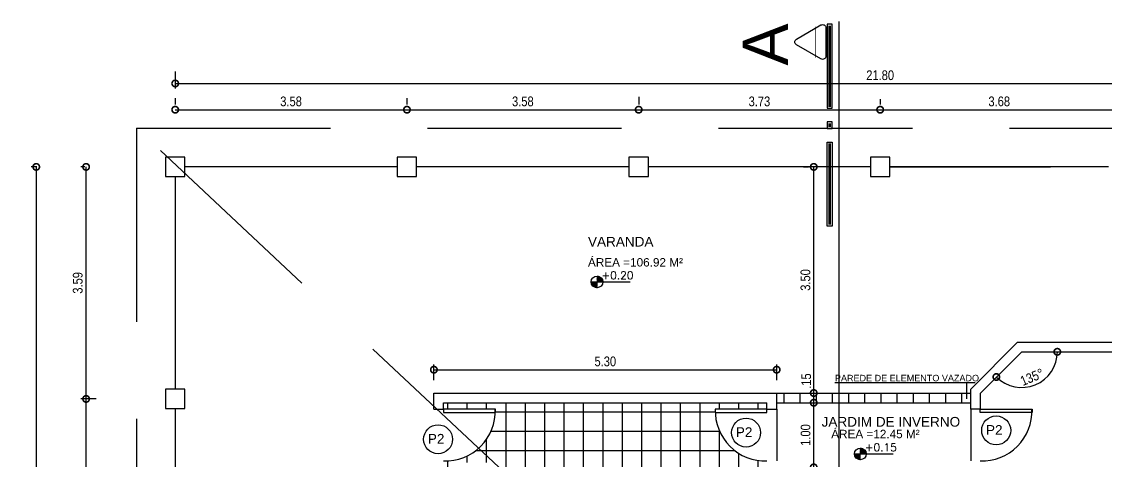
# Model space of a CAD drawing. Extents: x -109 to 1815, y -14679 to 345.
# Drawn here: x 82.21 to 98.97, y 6.15 to 12.94 of the extents above; entities that cross this region are included whole.
import ezdxf
from ezdxf.enums import TextEntityAlignment as Align

# ---------------------------------------------------------------- set-up
doc = ezdxf.new("R2010")
doc.units = 0
doc.header["$MEASUREMENT"] = 0
doc.linetypes.add('HIDDEN', pattern=[0.375, 0.25, -0.125])
doc.layers.get('0').update_dxf_attribs({"linetype": 'CONTINUOUS'})
doc.layers.get('DEFPOINTS').update_dxf_attribs({"linetype": 'CONTINUOUS'})
for name, color, linetype in [('corte-esq-ext', 1, 'CONTINUOUS'), ('COTA', 1, 'CONTINUOUS'), ('CP-CAR', 7, 'CONTINUOUS'), ('ESPECARQ', 1, 'CONTINUOUS'), ('PAREDE', 6, 'CONTINUOUS'), ('PILAR', 5, 'CONTINUOUS'), ('PORTA', 3, 'CONTINUOUS'), ('PROJCASA', 3, 'HIDDEN'), ('VARANDA', 1, 'CONTINUOUS')]:
    doc.layers.add(name, color=color, linetype=linetype)
doc.styles.add('CORTE', font='BOLD.SHX', dxfattribs={"height": 0.15})
doc.styles.add('PRANCHA', font='AVANT.SHX', dxfattribs={"height": 0.1})
doc.styles.add('REGUA120', font='arial.ttf')
doc.styles.add('SIMPLEX', font='techl___.ttf')
doc.styles.add('TFINOS', font='romans.shx', dxfattribs={"height": 0.1})
doc.dimstyles.new('50model', dxfattribs={"dimtxt": 0.15, "dimasz": 0.2, "dimexe": 0.08, "dimexo": 0.2, "dimgap": 0.05, "dimtad": 1, "dimzin": 4, "dimdsep": 46, "dimtxsty": 'SIMPLEX', "dimblk1": 'DOTSMALL', "dimblk2": 'DOTSMALL', "dimsah": 1, "dimcen": 0.2, "dimadec": 0, "dimazin": 0, "dimtfac": 1, "dimtmove": 2, "dimatfit": 3, "dimldrblk": 'DOTSMALL', "dimfxl": 1, "dimtvp": 1, "dimtolj": 1, "dimtzin": 0, "dimarcsym": 0})

# ---------------------------------------------------------------- blocks, each defined once
blk = doc.blocks.new('CORTE-D')
blk.add_lwpolyline([(2.587, 0.135), (2.806, 0.515, -0.57735), (2.893, 0.515), (3.112, 0.135, -0.57735), (3.069, 0.06), (2.63, 0.06, -0.57735)], format="xyb", close=True)
at = {"const_width": 0.01}
blk.add_lwpolyline([(3.088, 0.216), (2.608, 0.216)], dxfattribs=at)
for points in [[(0, -0.04), (0, 0.04), (1.3, 0.04), (1.3, -0.04)], [(1.612, -0.04), (1.612, 0.04), (1.512, 0.04), (1.512, -0.04)], [(3.124, -0.04), (3.124, 0.04), (1.824, 0.04), (1.824, -0.04)]]:
    blk.add_lwpolyline(points, close=True)
at = {"const_width": 0.02}
for points in [[(0.03, -0.01), (0.03, 0.01), (1.27, 0.01), (1.27, -0.01)], [(1.582, -0.01), (1.582, 0.01), (1.542, 0.01), (1.542, -0.01)], [(3.094, -0.01), (3.094, 0.01), (1.854, 0.01), (1.854, -0.01)]]:
    blk.add_lwpolyline(points, close=True, dxfattribs=at)
for tag, height, style, p in [('01', 0.15, 'CORTE', (2.849, 0.24)), ('00/00', 0.1, 'PRANCHA', (2.852, 0.091))]:
    blk.add_attdef(tag, text='', height=height, dxfattribs=dict(style=style)).set_placement(p, align=Align.CENTER)
blk = doc.blocks.new('_DOTSMALL')
at = {"color": 0, "linetype": 'ByBlock', "ltscale": 0.05, "const_width": 0.5}
blk.add_lwpolyline([(-0.0625, 0, 1), (0.0625, 0, 1)], format="xyb", close=True, dxfattribs=at)
blk = doc.blocks.new('*D73')
at = {"layer": 'DEFPOINTS', "color": 0, "transparency": 16777216}
for p in [(94.458, 7.042), (94.458, 7.042), (94.458, 6.042)]:
    blk.add_point(p, dxfattribs=at)
at = {"layer": 'PORTA', "color": 0, "lineweight": -2, "transparency": 16777216}
for p, q in [((94.258, 7.042), (94.378, 7.042)), ((94.458, 6.042), (94.458, 7.042)), ((94.258, 6.042), (94.378, 6.042))]:
    blk.add_line(p, q, dxfattribs=at)
at = {"layer": 'PORTA', "color": 0, "lineweight": -2, "transparency": 16777216, "xscale": 0.2, "yscale": 0.2, "zscale": 0.2}
for p, rotation in [((94.458, 7.042), 90), ((94.458, 6.042), 270)]:
    blk.add_blockref('_DOTSMALL', p, dxfattribs=dict(at, rotation=rotation))
at = {"layer": 'PORTA', "color": 0, "transparency": 16777216, "insert": (94.332, 6.542), "char_height": 0.15, "attachment_point": 5, "rotation": 90, "style": 'SIMPLEX'}
blk.add_mtext('\\A1;1.00', dxfattribs=at)
blk = doc.blocks.new('*D74')
at = {"layer": 'DEFPOINTS', "color": 0, "transparency": 16777216}
for p in [(94.458, 7.192), (94.458, 7.042), (94.5, 7.192)]:
    blk.add_point(p, dxfattribs=at)
at = {"layer": 'PORTA', "color": 0, "lineweight": -2, "transparency": 16777216}
for p, q in [((94.258, 7.042), (94.378, 7.042)), ((94.3, 7.192), (94.378, 7.192)), ((94.458, 7.042), (94.458, 7.192))]:
    blk.add_line(p, q, dxfattribs=at)
at = {"layer": 'PORTA', "color": 0, "lineweight": -2, "transparency": 16777216, "xscale": 0.2, "yscale": 0.2, "zscale": 0.2}
for p, rotation in [((94.458, 7.192), 90), ((94.458, 7.042), 270)]:
    blk.add_blockref('_DOTSMALL', p, dxfattribs=dict(at, rotation=rotation))
at = {"layer": 'PORTA', "color": 0, "transparency": 16777216, "insert": (94.342, 7.377), "char_height": 0.15, "attachment_point": 5, "rotation": 90, "style": 'SIMPLEX'}
blk.add_mtext('\\A1;.15', dxfattribs=at)
blk = doc.blocks.new('*D75')
at = {"layer": 'DEFPOINTS', "color": 0, "transparency": 16777216}
for p in [(94.458, 10.692), (94.5, 10.692), (94.5, 7.192)]:
    blk.add_point(p, dxfattribs=at)
at = {"layer": 'PORTA', "color": 0, "lineweight": -2, "transparency": 16777216}
for p, q in [((94.3, 10.692), (94.378, 10.692)), ((94.458, 7.192), (94.458, 10.692)), ((94.3, 7.192), (94.378, 7.192))]:
    blk.add_line(p, q, dxfattribs=at)
at = {"layer": 'PORTA', "color": 0, "lineweight": -2, "transparency": 16777216, "xscale": 0.2, "yscale": 0.2, "zscale": 0.2}
for p, rotation in [((94.458, 10.692), 90), ((94.458, 7.192), 270)]:
    blk.add_blockref('_DOTSMALL', p, dxfattribs=dict(at, rotation=rotation))
at = {"layer": 'PORTA', "color": 0, "transparency": 16777216, "insert": (94.33, 8.942), "char_height": 0.15, "attachment_point": 5, "rotation": 90, "style": 'SIMPLEX'}
blk.add_mtext('\\A1;3.50', dxfattribs=at)
blk = doc.blocks.new('*D89')
at = {"layer": 'DEFPOINTS', "color": 0, "transparency": 16777216}
for p in [(83.207, 7.101), (83.56, 7.101), (83.603, 3.36)]:
    blk.add_point(p, dxfattribs=at)
at = {"layer": 'PORTA', "color": 0, "lineweight": -2, "transparency": 16777216}
for p, q in [((83.36, 7.101), (83.127, 7.101)), ((83.207, 3.36), (83.207, 7.101)), ((83.403, 3.36), (83.127, 3.36))]:
    blk.add_line(p, q, dxfattribs=at)
at = {"layer": 'PORTA', "color": 0, "lineweight": -2, "transparency": 16777216, "xscale": 0.2, "yscale": 0.2, "zscale": 0.2}
for p, rotation in [((83.207, 7.101), 90), ((83.207, 3.36), 270)]:
    blk.add_blockref('_DOTSMALL', p, dxfattribs=dict(at, rotation=rotation))
at = {"layer": 'PORTA', "color": 0, "transparency": 16777216, "insert": (83.079, 5.23), "char_height": 0.15, "attachment_point": 5, "rotation": 90, "style": 'SIMPLEX'}
blk.add_mtext('\\A1;3.74', dxfattribs=at)
blk = doc.blocks.new('*D90')
at = {"layer": 'DEFPOINTS', "color": 0, "transparency": 16777216}
for p in [(83.207, 10.692), (83.389, 10.692), (83.56, 7.101)]:
    blk.add_point(p, dxfattribs=at)
at = {"layer": 'PORTA', "color": 0, "lineweight": -2, "transparency": 16777216}
for p, q in [((83.189, 10.692), (83.127, 10.692)), ((83.207, 7.101), (83.207, 10.692)), ((83.36, 7.101), (83.127, 7.101))]:
    blk.add_line(p, q, dxfattribs=at)
at = {"layer": 'PORTA', "color": 0, "lineweight": -2, "transparency": 16777216, "xscale": 0.2, "yscale": 0.2, "zscale": 0.2}
for p, rotation in [((83.207, 10.692), 90), ((83.207, 7.101), 270)]:
    blk.add_blockref('_DOTSMALL', p, dxfattribs=dict(at, rotation=rotation))
at = {"layer": 'PORTA', "color": 0, "transparency": 16777216, "insert": (83.078, 8.897), "char_height": 0.15, "attachment_point": 5, "rotation": 90, "style": 'SIMPLEX'}
blk.add_mtext('\\A1;3.59', dxfattribs=at)
blk = doc.blocks.new('*D91')
at = {"layer": 'DEFPOINTS', "color": 0, "transparency": 16777216}
for p in [(88.168, 11.577), (84.585, 11.556), (88.168, 11.556)]:
    blk.add_point(p, dxfattribs=at)
at = {"layer": 'PORTA', "color": 0, "lineweight": -2, "transparency": 16777216}
for p, q in [((84.585, 11.756), (84.585, 11.657)), ((88.168, 11.756), (88.168, 11.657)), ((84.585, 11.577), (88.168, 11.577))]:
    blk.add_line(p, q, dxfattribs=at)
at = {"layer": 'PORTA', "color": 0, "lineweight": -2, "transparency": 16777216, "xscale": 0.2, "yscale": 0.2, "zscale": 0.2, "rotation": 180}
blk.add_blockref('_DOTSMALL', (84.585, 11.577), dxfattribs=at)
at = {"layer": 'PORTA', "color": 0, "lineweight": -2, "transparency": 16777216, "xscale": 0.2, "yscale": 0.2, "zscale": 0.2}
blk.add_blockref('_DOTSMALL', (88.168, 11.577), dxfattribs=at)
at = {"layer": 'PORTA', "color": 0, "transparency": 16777216, "insert": (86.376, 11.705), "char_height": 0.15, "attachment_point": 5, "style": 'SIMPLEX'}
blk.add_mtext('\\A1;3.58', dxfattribs=at)
blk = doc.blocks.new('*D92')
at = {"layer": 'DEFPOINTS', "color": 0, "transparency": 16777216}
for p in [(91.751, 11.577), (91.751, 11.577), (88.168, 11.556)]:
    blk.add_point(p, dxfattribs=at)
at = {"layer": 'PORTA', "color": 0, "lineweight": -2, "transparency": 16777216}
for p, q in [((88.168, 11.756), (88.168, 11.657)), ((91.751, 11.777), (91.751, 11.657)), ((88.168, 11.577), (91.751, 11.577))]:
    blk.add_line(p, q, dxfattribs=at)
at = {"layer": 'PORTA', "color": 0, "lineweight": -2, "transparency": 16777216, "xscale": 0.2, "yscale": 0.2, "zscale": 0.2, "rotation": 180}
blk.add_blockref('_DOTSMALL', (88.168, 11.577), dxfattribs=at)
at = {"layer": 'PORTA', "color": 0, "lineweight": -2, "transparency": 16777216, "xscale": 0.2, "yscale": 0.2, "zscale": 0.2}
blk.add_blockref('_DOTSMALL', (91.751, 11.577), dxfattribs=at)
at = {"layer": 'PORTA', "color": 0, "transparency": 16777216, "insert": (89.96, 11.705), "char_height": 0.15, "attachment_point": 5, "style": 'SIMPLEX'}
blk.add_mtext('\\A1;3.58', dxfattribs=at)
blk = doc.blocks.new('*D93')
at = {"layer": 'DEFPOINTS', "color": 0, "transparency": 16777216}
for p in [(91.751, 11.577), (95.485, 11.577), (95.485, 11.539)]:
    blk.add_point(p, dxfattribs=at)
at = {"layer": 'PORTA', "color": 0, "lineweight": -2, "transparency": 16777216}
for p, q in [((91.751, 11.777), (91.751, 11.657)), ((95.485, 11.739), (95.485, 11.657)), ((91.751, 11.577), (95.485, 11.577))]:
    blk.add_line(p, q, dxfattribs=at)
at = {"layer": 'PORTA', "color": 0, "lineweight": -2, "transparency": 16777216, "xscale": 0.2, "yscale": 0.2, "zscale": 0.2, "rotation": 180}
blk.add_blockref('_DOTSMALL', (91.751, 11.577), dxfattribs=at)
at = {"layer": 'PORTA', "color": 0, "lineweight": -2, "transparency": 16777216, "xscale": 0.2, "yscale": 0.2, "zscale": 0.2}
blk.add_blockref('_DOTSMALL', (95.485, 11.577), dxfattribs=at)
at = {"layer": 'PORTA', "color": 0, "transparency": 16777216, "insert": (93.618, 11.705), "char_height": 0.15, "attachment_point": 5, "style": 'SIMPLEX'}
blk.add_mtext('\\A1;3.73', dxfattribs=at)
blk = doc.blocks.new('*D94')
at = {"layer": 'DEFPOINTS', "color": 0, "transparency": 16777216}
for p in [(99.168, 11.582), (99.168, 11.577), (95.485, 11.539)]:
    blk.add_point(p, dxfattribs=at)
at = {"layer": 'PORTA', "color": 0, "lineweight": -2, "transparency": 16777216}
for p, q in [((95.485, 11.739), (95.485, 11.657)), ((95.485, 11.577), (99.168, 11.577)), ((99.168, 11.382), (99.168, 11.497))]:
    blk.add_line(p, q, dxfattribs=at)
at = {"layer": 'PORTA', "color": 0, "lineweight": -2, "transparency": 16777216, "xscale": 0.2, "yscale": 0.2, "zscale": 0.2, "rotation": 180}
blk.add_blockref('_DOTSMALL', (95.485, 11.577), dxfattribs=at)
at = {"layer": 'PORTA', "color": 0, "lineweight": -2, "transparency": 16777216, "xscale": 0.2, "yscale": 0.2, "zscale": 0.2}
blk.add_blockref('_DOTSMALL', (99.168, 11.577), dxfattribs=at)
at = {"layer": 'PORTA', "color": 0, "transparency": 16777216, "insert": (97.326, 11.705), "char_height": 0.15, "attachment_point": 5, "style": 'SIMPLEX'}
blk.add_mtext('\\A1;3.68', dxfattribs=at)
blk = doc.blocks.new('*D97')
at = {"layer": 'DEFPOINTS', "color": 0, "transparency": 16777216}
for p in [(84.585, 12.37), (106.385, 12.37), (106.385, 11.983)]:
    blk.add_point(p, dxfattribs=at)
at = {"layer": 'PORTA', "color": 0, "lineweight": -2, "transparency": 16777216}
for p, q in [((84.585, 12.17), (84.585, 11.903)), ((106.385, 12.17), (106.385, 11.903)), ((84.585, 11.983), (106.385, 11.983))]:
    blk.add_line(p, q, dxfattribs=at)
at = {"layer": 'PORTA', "color": 0, "lineweight": -2, "transparency": 16777216, "xscale": 0.2, "yscale": 0.2, "zscale": 0.2, "rotation": 180}
blk.add_blockref('_DOTSMALL', (84.585, 11.983), dxfattribs=at)
at = {"layer": 'PORTA', "color": 0, "lineweight": -2, "transparency": 16777216, "xscale": 0.2, "yscale": 0.2, "zscale": 0.2}
blk.add_blockref('_DOTSMALL', (106.385, 11.983), dxfattribs=at)
at = {"layer": 'PORTA', "color": 0, "transparency": 16777216, "insert": (95.485, 12.11), "char_height": 0.15, "attachment_point": 5, "style": 'SIMPLEX'}
blk.add_mtext('\\A1;21.80', dxfattribs=at)
blk = doc.blocks.new('*D98')
at = {"layer": 'DEFPOINTS', "color": 0, "transparency": 16777216}
for p in [(82.644, 10.692), (82.384, -0.308), (82.436, -0.308)]:
    blk.add_point(p, dxfattribs=at)
at = {"layer": 'PORTA', "color": 0, "lineweight": -2, "transparency": 16777216}
for p, q in [((82.444, 10.692), (82.356, 10.692)), ((82.436, 10.692), (82.436, -0.308)), ((82.584, -0.308), (82.516, -0.308))]:
    blk.add_line(p, q, dxfattribs=at)
at = {"layer": 'PORTA', "color": 0, "lineweight": -2, "transparency": 16777216, "xscale": 0.2, "yscale": 0.2, "zscale": 0.2}
for p, rotation in [((82.436, 10.692), 90), ((82.436, -0.308), 270)]:
    blk.add_blockref('_DOTSMALL', p, dxfattribs=dict(at, rotation=rotation))
at = {"layer": 'PORTA', "color": 0, "transparency": 16777216, "insert": (82.309, 5.192), "char_height": 0.15, "attachment_point": 5, "rotation": 90, "style": 'SIMPLEX'}
blk.add_mtext('\\A1;11.00', dxfattribs=at)
blk = doc.blocks.new('*D106')
at = {"layer": 'DEFPOINTS', "color": 0, "transparency": 16777216}
for p in [(93.885, 7.553), (88.585, 7.192), (93.885, 7.192)]:
    blk.add_point(p, dxfattribs=at)
at = {"layer": 'PORTA', "color": 0, "lineweight": -2, "transparency": 16777216}
for p, q in [((88.585, 7.392), (88.585, 7.633)), ((88.585, 7.553), (93.885, 7.553)), ((93.885, 7.392), (93.885, 7.633))]:
    blk.add_line(p, q, dxfattribs=at)
at = {"layer": 'PORTA', "color": 0, "lineweight": -2, "transparency": 16777216, "xscale": 0.2, "yscale": 0.2, "zscale": 0.2, "rotation": 180}
blk.add_blockref('_DOTSMALL', (88.585, 7.553), dxfattribs=at)
at = {"layer": 'PORTA', "color": 0, "lineweight": -2, "transparency": 16777216, "xscale": 0.2, "yscale": 0.2, "zscale": 0.2}
blk.add_blockref('_DOTSMALL', (93.885, 7.553), dxfattribs=at)
at = {"layer": 'PORTA', "color": 0, "transparency": 16777216, "insert": (91.235, 7.681), "char_height": 0.15, "attachment_point": 5, "style": 'SIMPLEX'}
blk.add_mtext('\\A1;5.30', dxfattribs=at)
blk = doc.blocks.new('*D187')
at = {"layer": 'COTA', "color": 0, "lineweight": -2, "transparency": 16777216}
blk.add_arc((97.673, 7.83), 0.552, 225, 360, dxfattribs=at)
at = {"layer": 'DEFPOINTS', "color": 0, "transparency": 16777216}
for p in [(97.673, 7.83), (97.673, 7.83), (99.104, 7.83), (97.673, 7.278), (97.035, 7.192)]:
    blk.add_point(p, dxfattribs=at)
at = {"layer": 'COTA', "color": 0, "lineweight": -2, "transparency": 16777216, "xscale": 0.2, "yscale": 0.2, "zscale": 0.2}
for p, rotation in [((98.224, 7.83), 89.99999999999967), ((97.282, 7.44), 134.9999999999995)]:
    blk.add_blockref('_DOTSMALL', p, dxfattribs=dict(at, rotation=rotation))
at = {"layer": 'COTA', "color": 0, "transparency": 16777216, "insert": (97.835, 7.439), "char_height": 0.15, "attachment_point": 5, "rotation": 22.5, "style": 'SIMPLEX'}
blk.add_mtext('\\A1;135°', dxfattribs=at)

msp = doc.modelspace()

# ---------------------------------------------------------------- hatches: boundary and pattern name
at = {"layer": 'PORTA'}
h = msp.add_hatch(dxfattribs=at)
h.set_pattern_fill('ANSI31', color=1, scale=0.0012, style=0)
h.set_pattern_definition([(45, (74.819948, -6.8399767), (-0.00269407684, 0.00269407684), [])])
h.paths.add_polyline_path([(91.197, 8.912, 0.414214), (91.107, 9.002), (91.107, 8.912)])
h.paths.add_polyline_path([(91.017, 8.912, 0.414214), (91.107, 8.822), (91.107, 8.912)])
h = msp.add_hatch(dxfattribs=at)
h.set_pattern_fill('_USER,_O', color=1, scale=0.3, double=1, pattern_type=0)
h.set_pattern_definition([(0, (0, 0), (0, 0.3), []), (90, (0, 0), (-0.3, 2e-17), [])])
h.paths.add_polyline_path([(89.275, 6.337, -0.192312), (88.735, 6.141), (88.735, 5.166), (88.735, 4.32), (88.816, 4.32), (88.816, 6.118), (89.446, 6.118), (89.446, 4.32), (91.428, 4.32)])
h.paths.add_polyline_path([(93.735, 5.516), (93.735, 6.141, -0.433232), (92.935, 6.941), (93.735, 6.941), (93.735, 7.042), (88.735, 7.042), (88.735, 6.941), (89.535, 6.941, -0.222391), (89.275, 6.337), (91.428, 4.32), (93.735, 4.32)])
h = msp.add_hatch(dxfattribs=at)
h.set_pattern_fill('_USER,_O', color=1, scale=0.25, double=1, pattern_type=0)
h.set_pattern_definition([(0, (0, 0), (0, 0.25), []), (90, (0, 0), (-0.25, 2e-17), [])])
h.paths.add_polyline_path([(96.885, 7.192), (94.853, 7.192), (94.853, 7.042), (96.885, 7.042)])
h.paths.add_polyline_path([(94.853, 7.192), (93.885, 7.192), (93.885, 7.042), (94.853, 7.042)])
h = msp.add_hatch(dxfattribs=at)
h.set_pattern_fill('ANSI31', color=1, scale=0.0012, style=0)
h.set_pattern_definition([(45, (78.890777, -9.501702), (-0.00269407684, 0.00269407684), [])])
h.paths.add_polyline_path([(95.268, 6.25, 0.414214), (95.178, 6.34), (95.178, 6.25)])
h.paths.add_polyline_path([(95.088, 6.25, 0.414214), (95.178, 6.16), (95.178, 6.25)])

# ---------------------------------------------------------------- linework, layer by layer
at = {"layer": 'corte-esq-ext'}
msp.add_line((94.853, -5.556), (94.853, 12.94), dxfattribs=at)
at = {"layer": 'CP-CAR'}
msp.add_line((93.885, 7.192), (96.885, 7.192), dxfattribs=at)
at = {"layer": 'ESPECARQ'}
for p, q in [((93.885, 6.941), (93.885, 6.141)), ((96.885, 6.941), (96.885, 6.141))]:
    msp.add_line(p, q, dxfattribs=at)
msp.add_arc((88.76, 6.916), 0.775, 268.1524, 1.8476, dxfattribs=at)
at = {"layer": 'PAREDE'}
for p, q in [((96.885, 7.254), (97.61, 7.98)), ((97.61, 7.98), (99.103, 7.98)), ((97.035, 7.192), (97.673, 7.83)), ((97.673, 7.83), (99.104, 7.83)), ((96.885, 6.941), (96.885, 7.254)), ((88.585, 7.192), (93.885, 7.192)), ((88.585, 6.941), (88.585, 7.192)), ((88.735, 7.042), (93.735, 7.042)), ((88.735, 6.941), (88.735, 7.042)), ((88.735, 6.941), (88.735, 7.042)), ((93.735, 6.941), (93.735, 7.042)), ((93.885, 6.941), (93.885, 7.192)), ((97.035, 6.941), (97.035, 7.192)), ((88.585, 6.941), (88.735, 6.941)), ((93.735, 6.941), (93.885, 6.941)), ((97.033, 6.941), (96.885, 6.941))]:
    msp.add_line(p, q, dxfattribs=at)
at = {"layer": 'PILAR'}
for points in [[(84.735, 10.542), (84.735, 10.842), (84.435, 10.842), (84.435, 10.542)], [(88.318, 10.542), (88.318, 10.842), (88.018, 10.842), (88.018, 10.542)], [(91.901, 10.542), (91.901, 10.842), (91.601, 10.842), (91.601, 10.542)], [(95.635, 10.542), (95.635, 10.842), (95.335, 10.842), (95.335, 10.542)], [(84.735, 6.951), (84.735, 7.251), (84.435, 7.251), (84.435, 6.951)], [(84.735, 6.951), (84.735, 7.251), (84.435, 7.251), (84.435, 6.951)], [(84.735, 6.951), (84.735, 7.251), (84.435, 7.251), (84.435, 6.951)]]:
    msp.add_lwpolyline(points, close=True, dxfattribs=at)
msp.add_lwpolyline([(84.735, 7.251), (84.435, 7.251), (84.435, 6.951), (84.735, 6.951)], dxfattribs=at)
at = {"layer": 'PORTA', "color": 1}
for p, q in [((94.783, 7.357), (96.954, 7.357)), ((96.818, 7.357), (96.818, 7.101)), ((93.885, 7.192), (96.885, 7.192)), ((93.885, 7.042), (96.885, 7.042))]:
    msp.add_line(p, q, dxfattribs=at)
for points in [[(91.017, 8.912), (91.617, 8.912), (91.617, 8.912)], [(95.088, 6.25), (95.688, 6.25), (95.688, 6.25)]]:
    msp.add_lwpolyline(points, dxfattribs=at)
at = {"layer": 'PORTA'}
for points in [[(88.735, 6.941), (88.735, 6.891), (89.535, 6.891), (89.535, 6.941)], [(92.935, 6.941), (92.935, 6.891), (93.735, 6.891), (93.735, 6.941)], [(97.033, 6.941), (97.833, 6.941), (97.833, 6.891), (97.033, 6.891)]]:
    msp.add_lwpolyline(points, close=True, dxfattribs=at)
at = {"layer": 'PORTA', "color": 1}
for centre, radius in [((91.107, 8.912), 0.09), ((93.411, 6.579), 0.224), ((97.279, 6.614), 0.224), ((88.649, 6.476), 0.224), ((95.178, 6.25), 0.09)]:
    msp.add_circle(centre, radius, dxfattribs=at)
for centre, start, end in [((93.71, 6.916), 178.1524, 271.8476), ((97.058, 6.916), 268.1524, 1.8476)]:
    msp.add_arc(centre, 0.775, start, end, dxfattribs=at)
at = {"layer": 'PROJCASA', "ltscale": 12}
for p, q in [((83.985, 11.292), (107.088, 11.292)), ((83.985, 11.292), (83.985, -0.908)), ((93.113, 2.742), (83.985, 11.292))]:
    msp.add_line(p, q, dxfattribs=at)
at = {"layer": 'VARANDA'}
for p, q in [((88.018, 10.692), (84.735, 10.692)), ((91.601, 10.692), (88.318, 10.692)), ((95.335, 10.692), (91.901, 10.692)), ((95.635, 10.692), (98.118, 10.692)), ((99.018, 10.692), (95.635, 10.692)), ((84.585, 10.542), (84.585, 7.251)), ((84.585, 6.951), (84.585, 3.51))]:
    msp.add_line(p, q, dxfattribs=at)

# ---------------------------------------------------------------- block references
at = {"layer": 'VARANDA', "rotation": 89.99999999999999}
msp.add_blockref('CORTE-D', (94.705, 9.776), dxfattribs=at)

# ---------------------------------------------------------------- texts
at = {"layer": 'ESPECARQ', "style": 'REGUA120'}
for s, p in [('ÁREA =106.92 M²', (90.967, 9.15)), ('ÁREA =12.45 M²', (94.728, 6.493))]:
    msp.add_text(s, height=0.13, dxfattribs=at).set_placement(p)
at = {"layer": 'PORTA', "color": 3, "style": 'REGUA120'}
msp.add_text('A', height=0.7, rotation=90, dxfattribs=at).set_placement((94.059, 12.26))
for s, p in [('VARANDA', (90.967, 9.459)), ('JARDIM DE INVERNO', (94.58, 6.672)), ('P2', (88.491, 6.409)), ('P2', (93.253, 6.512)), ('P2', (97.121, 6.546))]:
    msp.add_text(s, height=0.15, dxfattribs=at).set_placement(p)
at = {"layer": 'PORTA', "color": 1, "style": 'TFINOS'}
for s, p in [('+0.20', (91.424, 8.953)), ('+0.15', (95.495, 6.291))]:
    msp.add_text(s, height=0.12, dxfattribs=at).set_placement(p, align=Align.CENTER)
at = {"layer": 'PORTA', "color": 1, "style": 'REGUA120'}
msp.add_text('PAREDE DE ELEMENTO VAZADO', height=0.1, dxfattribs=at).set_placement((94.786, 7.374))

# ---------------------------------------------------------------- dimensions: what is measured, and where the dimension line sits
at = {"layer": 'COTA'}
dim = msp.add_angular_dim_2l(base=(97.673, 7.278), line1=((97.035, 7.192), (97.673, 7.83)), line2=((97.673, 7.83), (99.104, 7.83)), dimstyle='50model', dxfattribs=at)
dim.commit()
dim.dimension.update_dxf_attribs({"geometry": '*D187', "text_midpoint": (97.835, 7.439)})
at = {"layer": 'PORTA', "color": 1}
for base, p1, p2, picture, middle in [((106.385, 11.983), (84.585, 12.37), (106.385, 12.37), '*D97', (95.485, 12.11)), ((88.168, 11.577), (84.585, 11.556), (88.168, 11.556), '*D91', (86.376, 11.705)), ((91.751, 11.577), (88.168, 11.556), (91.751, 11.577), '*D92', (89.96, 11.705)), ((95.485, 11.577), (91.751, 11.577), (95.485, 11.539), '*D93', (93.618, 11.705)), ((99.168, 11.577), (95.485, 11.539), (99.168, 11.582), '*D94', (97.326, 11.705)), ((93.885, 7.553), (88.585, 7.192), (93.885, 7.192), '*D106', (91.235, 7.681))]:
    dim = msp.add_linear_dim(base=base, p1=p1, p2=p2, dimstyle='50model', dxfattribs=at)
    dim.commit()
    dim.dimension.update_dxf_attribs({"geometry": picture, "text_midpoint": middle})
for base, p1, p2, picture, middle in [((82.436, -0.308), (82.644, 10.692), (82.384, -0.308), '*D98', (82.309, 5.192)), ((83.207, 10.692), (83.56, 7.101), (83.389, 10.692), '*D90', (83.078, 8.897)), ((94.458, 10.692), (94.5, 7.192), (94.5, 10.692), '*D75', (94.33, 8.942)), ((83.207, 7.101), (83.603, 3.36), (83.56, 7.101), '*D89', (83.079, 5.23)), ((94.458, 7.042), (94.458, 6.042), (94.458, 7.042), '*D73', (94.332, 6.542))]:
    dim = msp.add_linear_dim(base=base, p1=p1, p2=p2, angle=90, dimstyle='50model', dxfattribs=at)
    dim.commit()
    dim.dimension.update_dxf_attribs({"geometry": picture, "text_midpoint": middle})
dim = msp.add_linear_dim(base=(94.458, 7.192), p1=(94.458, 7.042), p2=(94.5, 7.192), angle=90, dimstyle='50model', dxfattribs=at)
dim.commit()
dim.dimension.update_dxf_attribs({"geometry": '*D74', "text_midpoint": (94.342, 7.377), "dimtype": 160})

doc.saveas('drawing.dxf')
